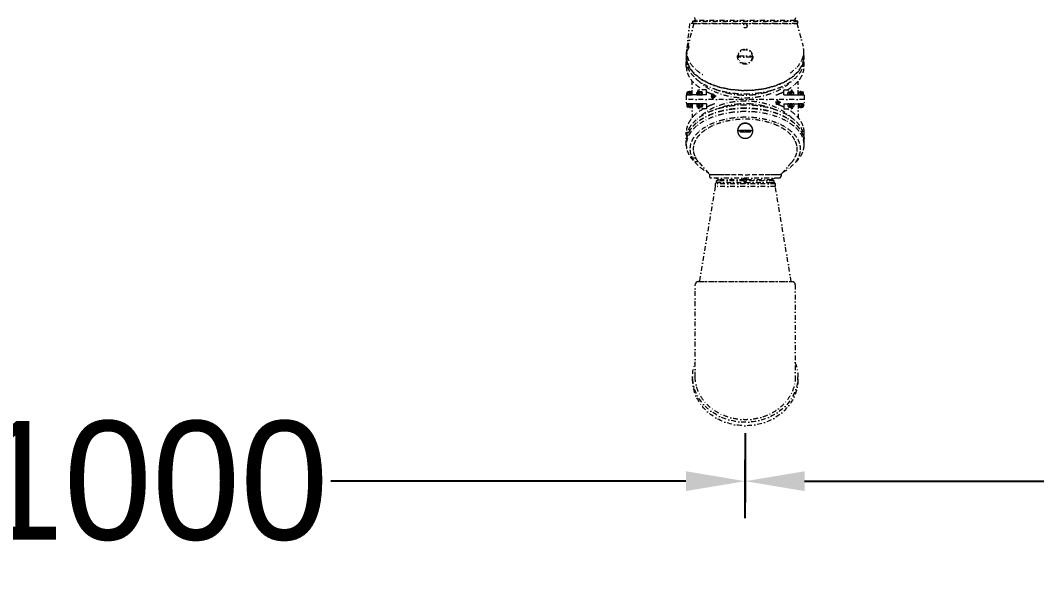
# Model space of a CAD drawing. Header units: metres. Extents: x 31500 to 1073645, y -1029792 to 61053.
# Drawn here: x 117748 to 118604, y -544561 to -544079 of the extents above; entities that cross this region are included whole.
import ezdxf

# ---------------------------------------------------------------- set-up
doc = ezdxf.new("R2010")
doc.units = ezdxf.units.M
doc.header["$PDMODE"] = 65
doc.linetypes.add('DASHDOT', pattern=[8.5, 4, -2, 0.5, -2])
doc.layers.add('Rozšíření KAPA', color=254, linetype='DASHDOT')
doc.layers.add('TG-KOTY', color=2, linetype='Continuous', lineweight=18)
doc.dimstyles.new('100', dxfattribs={"dimscale": 100, "dimtxt": 1, "dimasz": 0.5, "dimexe": 0.18, "dimexo": 0.0625, "dimgap": 0.09, "dimtad": 0, "dimtih": 1, "dimtoh": 1, "dimdec": 0, "dimzin": 0, "dimdsep": 46, "dimtxsty": 'Standard', "dimcen": 0.09, "dimadec": 0, "dimazin": 0, "dimtfac": 1, "dimtdec": 4, "dimtofl": 0, "dimtmove": 0, "dimatfit": 3, "dimfxl": 1, "dimtolj": 1, "dimtzin": 0, "dimarcsym": 0})

# ---------------------------------------------------------------- blocks, each defined once
blk = doc.blocks.new('4A$41464748494A4B4C4D4E4F505152535455565758595A5B5C5D5E5F606162636465666768696A6B6C6D6E6F707172737475767778797A7B7C7D7E7F808182838485868788898A8B8C8D8E8F909192939495969798999A9B9C9D9E9FA0A1A2A3A4A5A6A7A8A9AAABACADAEAFB0B1B2B3B4B5B6B7B8B9BABBBCBDBEBFC0C1C2C3C4C5C6C7C8C9CACBCCCDCECFD0D1D2D3D4D5D6D7D8D9DADBDCDDDEDFE0E1E2E3E4E5E6E7E8E9EAEBECEDEEEFF0F1F2F3F4F5F6F7F8F9FAFBFCFDFEFF10010110210310410510610710810910A10B10C10D10E10F11011111211311411511611711811911A11B11C11D11E11F12012112212312412512612712812912A12B12C12D12E12F13013113213313413513613713813913A13B13C13D13E13F14014114214314414514614714814914A14B14C14D14E14F15015115215315415515615715815915A15B15C15D15E15F16016116216316416516616716816916A16B16C16D16E16F17017117217317417517617717817917A17B17C17D17E17F18018118218318418518618718818918A18B18C18D18E18F19019119219319419519619719819919A19B19C19D19E19F1A01A11A21A31A41A51A61A71A81A91AA1AB1AC1AD1AE1AF1B01B11B21B31B41B51B61B71B81B91BA1BB1BC1BD1BE1BF1C01C11C21C31C41C51C61C71C81C91CA1CB1CC1CD1CE1CF1D01D11D21D31D41D51D61D71D81D91DA1DB1DC1DD1DE1DF1E01E11E21E31E41E51E61E71E81E91EA1EB1EC1ED1EE1EF1F01F11F21F31F41F51F61F71F81F91FA1FB1FC1FD1FE1FF20020120220320420520620720820920A20B20C20D20E20F21021121221321421521621721821921A21B21C21D21E21F22022122222322422522622722822922A22B22C22D22E22F23023123223323423523623723823923A23B23C23D23E23F24024124224324424524624724824924A24B24C24D24E24F25025125225325425525625725825925A25B25C25D25E25F26026126226326426526626726826926A26B26C26D26E26F27027127227327427527627727827927A27B27C27D27E27F28028128228328428528628728828928A28B28C28D28E28F29029129229329429529629729829929A29B29C29D29E29F2A02A12A22A32A42A52A62A72A82A92AA2AB2AC2AD2AE2AF2B02B12B22B32B42B52B62B72B82B92BA2BB2BC2BD2BE2BF2C02C12C22C32C42C52C62C72C82C92CA2CB2CC2CD2CE2CF2D02D12D22D32D42D52D62D72D82D92DA2DB2DC2DD2DE2DF2E02E12E22E32E42E52E62E72E82E92EA2EB2EC2ED2EE2EF2F02F12F22F32F42F52F62F72F82F92FA2FB2FC2FD2FE2FF30030130230330430530630730830930A30B30C30D30E30F31031131231331431531631731831931A31B31C31D31E31F32032132232332432532632732832932A32B32C32D32E32F33033133233333433533633733833933A33B33C33D33E33F34034134234334434534634734834934A34B34C34D34E34F35035135235335435535635735835935A35B35C35D35E35F36036136236336436536636736836936A36B36C36D36E36F37037137237337437537637737837937A37B37C37D37E37F38038138238338438538638738838938A38B38C38D38E38F39039139239339439539639739839939A39B39C39D39E39F3A03A13A23A33A43A53A63A73A83A93AA3AB3AC3AD3AE3AF3B03B13B23B33B43B53B63B73B83B93BA3BB3BC3BD3BE3BF3C03C13C23C33C43C53C63C73C83C93CA3CB3CC3CD3CE3CF3D03D13D23D33D43D53D63D73D83D93DA3DB3DC3DD3DE3DF3E03E13E23E33E43E53E63E73E83E93EA3EB3EC3ED3EE3EF3F03F13F23F33F43F53F63F73F83F93FA3FB3FC3FD3FE3FF40040140240340440540640740840940A40B40C40D40E40F41041141241341441541641741841941A41B41C41D41E41F42042142242342442542642742842942A42B42C42D42E42F43043143243343443543643743843943A43B43C43D43E43F44044144244344444544644744844944A44B44C44D44E44F45045145245345445545645745845945A45B45C45D45E45F46046146246346446546646746846946A46B46C46D46E46F47047147247347447547647747847947A47B47C47D47E47F48048148248348448548648748848948A48B48C48D48E48F49049149249349449549649749849949A49B49C49D49E49F4A04A14A24A34A44A54A64A74A84A94AA4AB4AC4AD4AE4AF4B04B14B24B34B44B54B64B74B84B94BA4BB4BC4BD4BE4BF4C04C14C24C34C44C54C64C74C84C94CA4CB4CC4CD4CE4CF4D04D14D24D34D44D54D64D74D84D94DA4DB4DC4DD4DE4DF4E04E14E24E34E44E54E64E74E84E94EA4EB4EC4ED4EE4EF4F04F14F24F34F44F54F64F74F84F94FA4FB4FC4FD4FE4FF50050150250350450550650750850950A50B50C50D50E50F51051151251351451551651751851951A51B51C51D51E51F52052152252352452552652752852952A52B52C52D52E52F53053153253353453553653753853953A53B53C53D53E53F54054154254354454554654754854954A54B54C54D54E54F55055155255355455555655755855955A55B55C55D55E55F56056156256356456556656756856956A56B56C56D56E56F57057157257357457557657757857957A57B57C57D57E57F58058158258358458558658758858958A58B58C58D58E58F59059159259359459559659759859959A59B59C59D59E59F5A05A15A25A35A45A55A65A75A85A95AA5AB5AC5AD5AE5AF5B05B15B25B35B45B55B65B75B85B95BA5BB5BC5BD5BE5BF5C05C15C25C35C45C55C65C75C85C95CA5CB5CC5CD5CE5CF5D05D15D25D35D45D55D65D75D85D95DA5DB5DC5DD5DE5DF5E05E15E25E35E45E55E65E75E85E95EA5EB5EC5ED5EE5EF5F05F15F25F35F45F55F65F75F85F95FA5FB5FC5FD5FE5FF60060160260360460560660760860960A60B60C60D60E60F61061161261361461561661761861961A61B61C61D61E61F62062162262362462562662762862962A62B62C62D62E62F63063163263363463563663763863963A63B63C63D63E63F64064164264364464564664764864964A64B64C64D64E64F65065165265365465565665765865965A65B65C65D65E65F66066166266366466566666766866966A66B66C66D66E66F67067167267367467567667767867967A67B67C67D67E67F68068168268368468568668768868968A68B68C68D68E68F69069169269369469569669769869969A69B69C69D69E69F6A06A16A26A36A46A56A66A76A86A96AA6AB6AC6AD6AE6AF6B06B16B26B36B46B56B66B76B86B96BA6BB6BC6BD6BE6BF6C06C16C26C36C46C56C66C76C86C96CA6CB6CC6CD6CE6CF6D06D16D26D36D46D56D66D76D86D96DA6DB6DC6DD6DE6DF6E06E16E26E36E46E56E66E76E86E96EA6EB6EC6ED6EE6EF6F06F16F26F36F46F56F66F76F86F96FA6FB6FC6FD6FE6FF70070170270370470570670770870970A70B70C70D70E70F71071171271371471571671771871971A71B71C71D71E71F72072172272372472572672772872972A72B72C72D72E72F73073173273373473573673773873973A73B73C73D73E73F74074174274374474574674774874974A74B74C74D74E74F75075175275375475575675775875975A75B75C75D75E75F76076176276376476576676776876976A76B76C76D76E76F77077177277377477577677777877977A77B77C77D77E77F78078178278378478578678778878978A78B78C78D78E78F79079179279379479579679779879979A79B79C79D79E79F7A07A17A27A37A47A57A67A77A87A97AA7AB7AC7AD7AE7AF7B07B17B27B37B47B57B67B77B87B97BA7BB7BC7BD7BE7BF7C07C17C27C37C47C57C67C77C87C97CA7CB7CC7CD7CE7CF7D07D17D27D37D47D57D67D77D87D97DA7DB7DC7DD7DE7DF7E07E17E27E37E47E57E67E77E87E97EA7EB7EC7ED7EE7EF7F07F17F27F37F47F57F67F77F87F97FA7FB7FC7FD7FE7FF80080180280380480580680780880980A80B80C80D80E80F81081181281381481581681781881981A81B81C81D81E81F82082182282382482582682782882982A82B82C82D82E82F83083183283383483583683783883983A83B83C83D83E83F84084184284384484584684784884984A84B84C84D84E84F85085185285385485585685785885985A85B85C85D85E85F86086186286386486586686786886986A86B86C86D86E86F87087187287387487587687787887987A87B87C87D87E87F88088188288388488588688788888988A88B88C88D88E88F89089189289389489589689789889989A89B89C89D89E89F8A08A18A28A38A48A58A68A78A88A98AA8AB8AC8AD8AE8AF8B08B18B28B38B48B58B68B78B88B98BA8BB8BC8BD8BE8BF8C08C18C28C38C48C58C68C78C88C98CA8CB8CC8CD8CE8CF8D08D18D28D38D48D58D68D78D88D98DA8DB8DC8DD8DE8DF8E08E18E28E38E48E58E68E78E88E98EA8EB8EC8ED8EE8EF8F08F18F28F38F48F58F68F78F88F98FA8FB8FC8FD8FE8FF90090190290390490590690790890990A90B90C90D90E90F91091191291391491591691791891991A91B91C91D91E91F92092192292392492592692792892992A92B92C92D92E92F93093193293393493593693793893993A93B93C93D93E93F94094194294394494594694794894994A94B94C94D94E94F95095195295395495595695795895995A95B95C95D95E95F96096196296396496596696796896996A96B96C96D96E96F97097197297397497597697797897997A97B97C97D97E97F98098198298398498598698798898998A98B98C98D98E98F99099199299399499599699799899999A99B99C99D99E99F9A09A19A29A39A49A59A69A79A89A99AA9AB9AC9AD9AE9AF9B09B19B29B39B49B59B69B79B89B99BA9BB9BC9BD9BE9BF9C09C19C29C39C49C59C69C79C89C99CA9CB9CC9CD9CE9CF9D09D19D29D39D49D59D69D79D89D99DA9DB9DC9DD9DE9DF9E09E19E29E39E49E59E69E79E89E99EA9EB9EC9ED9EE9EF9F09F19F29F39F49F59F69F79F89F99FA9FB9FC9FD9FE9FFA00A01A02A03A04A05A06A07A08A09A0AA0BA0CA0DA0EA0FA10A11A12A13A14A15A16A17A18A19A1AA1BA1CA1DA1EA1FA20A21A22A23A24A25A26A27A28A29A2AA2BA2CA2DA2EA2FA30A31A32A33A34A35A36A37A38A39A3AA3BA3CA3DA3EA3FA40A41A42A43A44A45A46A47A48A49A4AA4BA4CA4DA4EA4FA50A51A52A53A54A55A56A57A58A59A5AA5BA5CA5DA5EA5FA60A61A62A63A64A65A66A67A68A69A6AA6BA6CA6DA6EA6FA70A71A72A73A74A75A76A77A78A79A7AA7BA7CA7DA7EA7FA80A81A82A83A84A85A86A87')
at = {"layer": 'Rozšíření KAPA', "lineweight": 0}
for p, q in [((-44.32, 2800.69), (-44.32, 2797.75)), ((-42.19, 2720.32), (-42.19, 2797.75)), ((42.19, 2797.75), (42.19, 2720.32)), ((44.32, 2800.69), (44.32, 2797.75)), ((39.52, 2717.65), (-39.52, 2717.65)), ((-38.72, 2717.65), (-25.37, 2637.55)), ((38.71, 2717.65), (-38.72, 2717.65)), ((25.36, 2637.55), (38.71, 2717.65)), ((38.71, 2717.65), (38.71, 2717.65)), ((-28.57, 2630.34), (28.57, 2630.34)), ((-25.37, 2637.55), (25.36, 2637.55)), ((-25.37, 2637.55), (25.36, 2637.55)), ((-25.37, 2635.15), (-25.37, 2637.55)), ((-25.37, 2635.15), (-25.37, 2637.55)), ((-25.37, 2637.55), (25.36, 2637.55)), ((-25.37, 2635.15), (25.36, 2635.15)), ((-25.37, 2635.15), (25.36, 2635.15)), ((-24.3, 2634.08), (-25.37, 2635.15)), ((-22.16, 2631.96), (-24.73, 2630.34)), ((-0.58, 2634.08), (-24.3, 2634.08)), ((-24.3, 2634.08), (-24.3, 2632.64)), ((-21.09, 2634.08), (-24.3, 2634.08)), ((-24.3, 2632.64), (-0.8, 2632.64)), ((-24.3, 2632.64), (-22.16, 2631.96)), ((-22.16, 2631.96), (-0.8, 2631.96)), ((-1.13, 2631.41), (-1.13, 2630.34)), ((0, 2631.41), (-1.13, 2631.41)), ((0, 2630.34), (-1.13, 2630.34)), ((-0.27, 2634.62), (-0.8, 2633.69)), ((-0.8, 2633.69), (0.8, 2633.69)), ((-0.8, 2633.69), (-0.8, 2631.7)), ((-0.8, 2631.7), (0, 2631.7)), ((0, 2634.62), (-0.27, 2634.62)), ((0, 2634.62), (0.27, 2634.62)), ((0.8, 2631.7), (0, 2631.7)), ((0, 2631.41), (1.13, 2631.41)), ((0, 2630.34), (1.13, 2630.34)), ((0.27, 2634.62), (0.8, 2633.69)), ((24.3, 2634.08), (0.58, 2634.08)), ((0.8, 2633.69), (0.8, 2631.7)), ((0.8, 2632.64), (24.3, 2632.64)), ((0.8, 2631.96), (22.16, 2631.96)), ((1.13, 2631.41), (1.13, 2630.34)), ((21.09, 2634.08), (24.3, 2634.08)), ((24.3, 2632.64), (22.16, 2631.96)), ((22.16, 2631.96), (24.73, 2630.34)), ((24.3, 2634.08), (25.36, 2635.15)), ((24.3, 2634.08), (24.3, 2632.64)), ((25.36, 2635.15), (25.36, 2637.55)), ((25.36, 2635.15), (25.36, 2637.55)), ((-38.94, 2617.4), (-30.17, 2627.17)), ((-30.17, 2627.17), (-30.17, 2628.74)), ((30.17, 2627.17), (30.17, 2628.74)), ((38.94, 2617.4), (30.17, 2627.17)), ((39.5, 2616.74), (42.59, 2616.74)), ((41.74, 2613.49), (44.68, 2613.49)), ((-49.66, 2602.84), (-49.66, 2591.83)), ((49.66, 2602.84), (49.66, 2591.83)), ((-6.41, 2590.63), (6.41, 2590.63)), ((-4.56, 2590), (-4.56, 2591.26)), ((-4.56, 2591.26), (4.56, 2591.26)), ((4.56, 2590), (4.56, 2591.26)), ((-44.75, 2567.87), (-44.75, 2579.66)), ((44.75, 2567.87), (44.75, 2579.66)), ((-48.92, 2570), (-46.73, 2570)), ((-48.78, 2570), (-48.78, 2570.27)), ((-44.94, 2570.54), (-48.51, 2570.54)), ((-47.96, 2568.09), (-47.96, 2569.79)), ((-46.73, 2567.87), (-46.73, 2571.48)), ((-44.75, 2570), (-46.73, 2570)), ((-45.49, 2568.09), (-45.49, 2569.79)), ((-40.65, 2570), (-38.45, 2570)), ((-40.5, 2570), (-40.5, 2570.27)), ((-36.66, 2570.54), (-40.24, 2570.54)), ((-39.68, 2568.09), (-39.68, 2569.79)), ((-39.58, 2570.54), (-39.58, 2572.14)), ((-32.63, 2572.14), (-39.58, 2572.14)), ((-38.45, 2567.87), (-38.45, 2571.48)), ((-36.25, 2570), (-38.45, 2570)), ((-37.21, 2568.09), (-37.21, 2569.79)), ((-36.39, 2570), (-36.39, 2570.27)), ((-32.63, 2567.87), (-32.63, 2572.14)), ((32.63, 2572.14), (39.58, 2572.14)), ((32.63, 2567.87), (32.63, 2572.14)), ((36.25, 2570), (38.45, 2570)), ((36.39, 2570), (36.39, 2570.27)), ((36.66, 2570.54), (40.24, 2570.54)), ((37.21, 2568.09), (37.21, 2569.79)), ((38.45, 2567.87), (38.45, 2571.48)), ((40.65, 2570), (38.45, 2570)), ((39.58, 2570.54), (39.58, 2572.14)), ((39.68, 2568.09), (39.68, 2569.79)), ((40.5, 2570), (40.5, 2570.27)), ((44.75, 2570), (46.72, 2570)), ((44.94, 2570.54), (48.51, 2570.54)), ((45.49, 2568.09), (45.49, 2569.79)), ((46.72, 2567.87), (46.72, 2571.48)), ((48.92, 2570), (46.72, 2570)), ((47.96, 2568.09), (47.96, 2569.79)), ((48.78, 2570), (48.78, 2570.27)), ((-49.66, 2560.39), (-49.66, 2567.87)), ((-32.63, 2567.87), (-49.66, 2567.87)), ((-49.66, 2564.13), (49.66, 2564.13)), ((-49.19, 2568.14), (-49.19, 2569.74)), ((-44.53, 2567.87), (-48.92, 2567.87)), ((-40.91, 2568.14), (-40.91, 2569.74)), ((-36.25, 2567.87), (-40.65, 2567.87)), ((-35.98, 2568.14), (-35.98, 2569.74)), ((-29.95, 2566.8), (-24.51, 2566.8)), ((-27.23, 2564.6), (-27.23, 2569)), ((24.51, 2561.46), (29.95, 2561.46)), ((27.23, 2559.26), (27.23, 2563.66)), ((32.63, 2567.87), (49.66, 2567.87)), ((35.98, 2568.14), (35.98, 2569.74)), ((36.25, 2567.87), (40.65, 2567.87)), ((40.91, 2568.14), (40.91, 2569.74)), ((44.53, 2567.87), (48.92, 2567.87)), ((49.19, 2568.14), (49.19, 2569.74)), ((49.66, 2560.39), (49.66, 2567.87)), ((-32.63, 2560.39), (-49.66, 2560.39)), ((-49.19, 2560.13), (-49.19, 2558.52)), ((-44.53, 2560.39), (-48.92, 2560.39)), ((-48.92, 2558.26), (-46.73, 2558.26)), ((-48.78, 2558.26), (-48.78, 2557.99)), ((-44.94, 2557.72), (-48.51, 2557.72)), ((-47.96, 2560.18), (-47.96, 2558.47)), ((-46.73, 2560.39), (-46.73, 2556.78)), ((-44.75, 2558.26), (-46.73, 2558.26)), ((-45.49, 2560.18), (-45.49, 2558.47)), ((-44.75, 2560.39), (-44.75, 2548.6)), ((-40.91, 2560.13), (-40.91, 2558.52)), ((-36.25, 2560.39), (-40.65, 2560.39)), ((-40.65, 2558.26), (-38.45, 2558.26)), ((-40.5, 2558.26), (-40.5, 2557.99)), ((-36.66, 2557.72), (-40.24, 2557.72)), ((-39.68, 2560.18), (-39.68, 2558.47)), ((-39.58, 2557.72), (-39.58, 2556.12)), ((-32.63, 2556.12), (-39.58, 2556.12)), ((-38.45, 2560.39), (-38.45, 2556.78)), ((-36.25, 2558.26), (-38.45, 2558.26)), ((-37.21, 2560.18), (-37.21, 2558.47)), ((-36.39, 2558.26), (-36.39, 2557.99)), ((-35.98, 2560.13), (-35.98, 2558.52)), ((-32.63, 2560.39), (-32.63, 2556.12)), ((32.63, 2560.39), (49.66, 2560.39)), ((32.63, 2560.39), (32.63, 2556.12)), ((32.63, 2556.12), (39.58, 2556.12)), ((35.98, 2560.13), (35.98, 2558.52)), ((36.25, 2560.39), (40.65, 2560.39)), ((36.25, 2558.26), (38.45, 2558.26)), ((36.39, 2558.26), (36.39, 2557.99)), ((36.66, 2557.72), (40.24, 2557.72)), ((37.21, 2560.18), (37.21, 2558.47)), ((38.45, 2560.39), (38.45, 2556.78)), ((40.65, 2558.26), (38.45, 2558.26)), ((39.58, 2557.72), (39.58, 2556.12)), ((39.68, 2560.18), (39.68, 2558.47)), ((40.5, 2558.26), (40.5, 2557.99)), ((40.91, 2560.13), (40.91, 2558.52)), ((44.53, 2560.39), (48.92, 2560.39)), ((44.75, 2560.39), (44.75, 2548.6)), ((44.75, 2558.26), (46.72, 2558.26)), ((44.94, 2557.72), (48.51, 2557.72)), ((45.49, 2560.18), (45.49, 2558.47)), ((46.72, 2560.39), (46.72, 2556.78)), ((48.92, 2558.26), (46.72, 2558.26)), ((47.96, 2560.18), (47.96, 2558.47)), ((48.78, 2558.26), (48.78, 2557.99)), ((49.19, 2560.13), (49.19, 2558.52)), ((-49.66, 2536.43), (-49.66, 2528.47)), ((49.66, 2536.43), (49.66, 2528.47)), ((-49.4, 2528.04), (-49.4, 2523.7)), ((-4.81, 2527.51), (-4.81, 2528.58)), ((-4.81, 2528.58), (4.81, 2528.58)), ((4.81, 2527.51), (-4.81, 2527.51)), ((4.81, 2528.58), (4.81, 2527.51)), ((49.39, 2528.04), (49.39, 2523.67)), ((-43.52, 2500.05), (-48.8, 2519.27)), ((46.84, 2500.05), (49.28, 2521.75)), ((47.56, 2520.01), (49.09, 2520.01)), ((47.57, 2519.82), (47.9, 2517.15)), ((47.61, 2520.12), (49.34, 2523.73)), ((43.26, 2500.12), (47.88, 2516.94)), ((47.92, 2517.08), (48.76, 2517.08)), ((44.25, 2500.05), (-44.25, 2500.05)), ((-44.25, 2500.05), (-44.25, 2498.23)), ((44.25, 2498.23), (-44.25, 2498.23)), ((-44.25, 2498.23), (-41.92, 2497.48)), ((-43.52, 2500.05), (46.84, 2500.05)), ((-41.92, 2497.48), (-42.59, 2494.97)), ((-41.92, 2497.48), (41.92, 2497.48)), ((41.92, 2497.48), (44.25, 2498.23)), ((41.92, 2497.48), (42.59, 2494.97)), ((44.25, 2500.05), (44.25, 2498.23))]:
    blk.add_line(p, q, dxfattribs=at)
for centre, radius in [((-27.23, 2566.8), 1.6), ((-27.23, 2566.8), 1.07), ((27.23, 2561.46), 1.6), ((27.23, 2561.46), 1.07), ((0, 2528.04), 6.41), ((0, 2528.04), 5.87), ((0, 2502.19), 1.6)]:
    blk.add_circle(centre, radius, dxfattribs=at)
for centre, radius, start, end in [((-39.52, 2720.32), 2.67, 180, 270), ((39.52, 2720.32), 2.67, 270, 0), ((-28.57, 2628.74), 1.6, 90, 180), ((-1.15, 2631.77), 0.36, 273.45237, 349.38427), ((1.15, 2631.77), 0.36, 190.61573, 266.54763), ((28.57, 2628.74), 1.6, 0, 90), ((-20.24, 2599.16), 28.44, 128.13727, 141.35439), ((-13.14, 2590.23), 39.85, 117.68682, 128.2403), ((-29.84, 2626.89), 0.426, 53.5446, 140.14355), ((-26.56, 2571.58), 55.74, 91.34849, 93.11482), ((-20.79, 2370.16), 257.24, 90.95636, 91.57753), ((-14, 1988.1), 639.36, 90.6571, 90.99338), ((-7.74, 1461.75), 1165.74, 90.44347, 90.6682), ((-3.18, 889.95), 1737.57, 90.27602, 90.44803), ((-0.74, 403.67), 2223.85, 90.13255, 90.27837), ((-0.03, 124.29), 2503.24, 89.99935, 90.13407), ((0.03, 124.29), 2503.24, 89.86593, 90.00065), ((0.74, 403.67), 2223.85, 89.72163, 89.86745), ((3.18, 889.95), 1737.57, 89.55197, 89.72398), ((7.74, 1461.75), 1165.74, 89.3318, 89.55653), ((14, 1988.1), 639.36, 89.00662, 89.3429), ((20.79, 2370.16), 257.24, 88.42247, 89.04364), ((26.56, 2571.58), 55.74, 86.88518, 88.65151), ((29.84, 2626.89), 0.426, 39.85645, 126.4554), ((13.14, 2590.23), 39.85, 51.7597, 62.31318), ((20.24, 2599.16), 28.44, 38.64561, 51.86273), ((-24.81, 2597.72), 26.12, 132.82669, 146.84024), ((-26.52, 2604.17), 20.41, 141.32211, 157.80727), ((-27.81, 2605.6), 16.01, 152.97955, 171.13709), ((-23.51, 2603.36), 20.85, 137.64463, 152.87569), ((23.51, 2603.36), 20.85, 27.12431, 42.35537), ((27.81, 2605.6), 16.01, 8.86291, 27.02045), ((24.39, 2597.37), 26.67, 34.10617, 47.92695), ((26.52, 2604.17), 20.41, 22.19273, 38.67789), ((-33.47, 2602.41), 16.19, 164.31044, 183.56623), ((-30.58, 2601.51), 19.21, 146.86594, 164.05373), ((-30.86, 2605.93), 15.73, 177.57783, 197.1692), ((-30.39, 2605.8), 16.21, 157.99153, 177.20303), ((-29.24, 2605.91), 14.55, 171.45779, 190.80181), ((29.24, 2605.91), 14.55, 349.19819, 8.54221), ((30.39, 2605.8), 16.21, 2.79697, 22.00847), ((30.86, 2605.93), 15.73, 342.8308, 2.42217), ((30.3, 2601.38), 19.52, 17.08525, 34.09165), ((33.39, 2602.4), 16.27, 357.64727, 16.8426), ((-33.15, 2599.85), 16.51, 180.34259, 199.71668), ((-33.19, 2599.63), 16.47, 179.96085, 199.38479), ((-33.17, 2597.01), 16.5, 180.19096, 199.58496), ((-32.78, 2602.55), 16.89, 183.92093, 202.64601), ((-28.68, 2604.33), 21.36, 202.8115, 218.83261), ((-27.8, 2606.96), 18.96, 197.42022, 214.73185), ((-27.44, 2606.34), 16.39, 191.10421, 208.97721), ((-22, 2610.98), 26.02, 214.74164, 228.76746), ((-22.87, 2608.9), 21.64, 209.05522, 223.91546), ((-0.07, 2590.51), 6.38, 123.1946, 134.39743), ((-0.03, 2590.45), 6.45, 112.07552, 123.19642), ((-0.01, 2590.4), 6.51, 101.01966, 112.07865), ((0, 2590.37), 6.54, 89.99787, 101.02364), ((0, 2590.37), 6.54, 78.97636, 90.00213), ((0.01, 2590.4), 6.51, 67.92135, 78.98034), ((0.03, 2590.45), 6.45, 56.80358, 67.92448), ((0.07, 2590.51), 6.38, 45.60257, 56.8054), ((22.87, 2608.9), 21.64, 316.08454, 330.94478), ((22, 2610.98), 26.02, 311.23254, 325.25836), ((27.44, 2606.34), 16.39, 331.02279, 348.89579), ((27.8, 2606.96), 18.96, 325.26815, 342.57978), ((29.01, 2604.14), 20.97, 322.05671, 338.27298), ((32.93, 2602.52), 16.74, 338.45364, 357.28912), ((33.17, 2599.85), 16.49, 340.42393, 359.80929), ((33.17, 2599.63), 16.5, 340.40155, 359.80865), ((33.17, 2597.01), 16.5, 340.41504, 359.80904), ((-33.18, 2591.88), 16.48, 180.1856, 199.39743), ((-29.58, 2600.98), 20.33, 199.60779, 216.50359), ((-29.53, 2598.38), 20.39, 199.80467, 216.65511), ((-29.49, 2601.25), 20.43, 199.93424, 216.75476), ((-23.22, 2605.68), 28.24, 216.49179, 230.06863), ((-23.1, 2606.01), 28.39, 216.74026, 230.25063), ((-22.15, 2609.57), 29.73, 218.79862, 231.65375), ((-14.95, 2618.94), 36.65, 228.67139, 239.83123), ((-16.63, 2614.86), 30.26, 223.8464, 235.7313), ((-10.21, 2624.15), 41.56, 235.63347, 245.25032), ((-8.32, 2630.17), 49.7, 239.73092, 248.83763), ((-0.25, 2590.63), 6.15, 168.51914, 179.99769), ((-0.26, 2590.45), 6.15, 178.25343, 189.94975), ((-0.25, 2590.63), 6.15, 180.00231, 191.48086), ((-0.23, 2590.46), 6.18, 189.95431, 201.61826), ((-0.23, 2590.62), 6.18, 157.07212, 168.51492), ((-0.23, 2590.64), 6.18, 191.48508, 202.92788), ((-0.18, 2590.48), 6.23, 201.62173, 213.22079), ((-0.18, 2590.6), 6.24, 145.69167, 157.06898), ((-0.18, 2590.66), 6.24, 202.93102, 214.30833), ((-0.12, 2590.51), 6.3, 213.22262, 224.73538), ((-0.12, 2590.56), 6.31, 134.39725, 145.6901), ((-0.12, 2590.7), 6.31, 214.3099, 225.60275), ((-4.51, 2591.22), 0.0679, 61.82246, 145.0708), ((-4.51, 2589.96), 0.0679, 61.82246, 145.0708), ((-4.02, 2587.04), 4.27, 92.69004, 96.18785), ((-4.02, 2585.78), 4.27, 92.69004, 96.18785), ((-3.14, 2571.76), 19.57, 91.90492, 93.14032), ((-3.14, 2570.5), 19.57, 91.90492, 93.14032), ((-2.12, 2542.77), 48.58, 91.30888, 91.97833), ((-2.12, 2541.51), 48.58, 91.30888, 91.97833), ((-1.17, 2502.83), 88.53, 90.88339, 91.33092), ((-1.17, 2501.57), 88.53, 90.88339, 91.33092), ((-0.48, 2459.44), 131.93, 90.54984, 90.89245), ((-0.48, 2458.18), 131.93, 90.54984, 90.89245), ((-0.11, 2422.54), 168.83, 90.26404, 90.55452), ((-0.11, 2421.28), 168.83, 90.26404, 90.55452), ((0, 2401.34), 190.03, 89.9987, 90.26708), ((0, 2400.08), 190.03, 89.9987, 90.26708), ((0, 2401.34), 190.03, 89.73292, 90.0013), ((0, 2400.08), 190.03, 89.73292, 90.0013), ((0.11, 2422.54), 168.83, 89.44548, 89.73596), ((0.11, 2421.28), 168.83, 89.44548, 89.73596), ((0.48, 2459.44), 131.93, 89.10755, 89.45016), ((0.48, 2458.18), 131.93, 89.10755, 89.45016), ((1.17, 2502.83), 88.53, 88.66908, 89.11661), ((1.17, 2501.57), 88.53, 88.66908, 89.11661), ((2.12, 2542.77), 48.58, 88.02167, 88.69112), ((2.12, 2541.51), 48.58, 88.02167, 88.69112), ((3.14, 2571.76), 19.57, 86.85968, 88.09508), ((3.14, 2570.5), 19.57, 86.85968, 88.09508), ((4.01, 2587.04), 4.27, 83.81215, 87.30996), ((4.01, 2585.78), 4.27, 83.81215, 87.30996), ((4.51, 2591.22), 0.0679, 34.9292, 118.17754), ((4.51, 2589.96), 0.0679, 34.9292, 118.17754), ((0.12, 2590.56), 6.31, 34.3099, 45.60275), ((0.12, 2590.7), 6.31, 314.39725, 325.6901), ((0.12, 2590.51), 6.3, 315.21919, 326.73158), ((0.18, 2590.6), 6.24, 22.93102, 34.30833), ((0.18, 2590.66), 6.24, 325.69167, 337.06898), ((0.18, 2590.48), 6.23, 326.73341, 338.33216), ((0.23, 2590.62), 6.18, 11.48508, 22.92788), ((0.23, 2590.64), 6.18, 337.07212, 348.51492), ((0.23, 2590.46), 6.18, 338.33563, 349.99937), ((0.25, 2590.63), 6.15, 0.00231, 11.48086), ((0.25, 2590.63), 6.15, 348.51914, 359.99769), ((0.26, 2590.45), 6.15, 350.00394, 1.7002), ((8.32, 2630.17), 49.7, 291.16237, 300.26908), ((10.21, 2624.15), 41.56, 294.74968, 304.36653), ((14.95, 2618.94), 36.65, 300.16877, 311.32861), ((16.63, 2614.86), 30.26, 304.2687, 316.1536), ((22.59, 2609.13), 29.11, 309.04533, 322.08255), ((23.14, 2605.76), 28.35, 309.79555, 323.33633), ((23.16, 2605.96), 28.32, 309.83874, 323.37282), ((29.52, 2601.01), 20.4, 323.32265, 340.18157), ((29.52, 2598.38), 20.39, 323.34489, 340.19533), ((29.53, 2601.23), 20.38, 323.35955, 340.20439), ((33.18, 2591.88), 16.48, 340.60257, 359.8144), ((-29.6, 2593.22), 20.3, 199.61329, 216.34527), ((-23.33, 2597.83), 28.09, 216.33521, 229.81526), ((-23.15, 2603.12), 28.33, 216.64168, 230.17842), ((-15.68, 2614.58), 39.9, 229.96762, 240.74746), ((-15.61, 2612.05), 40.02, 230.07737, 240.82839), ((-15.57, 2614.96), 40.1, 230.14956, 240.88165), ((-14.73, 2618.83), 41.59, 231.5558, 241.83019), ((-10.14, 2610.01), 42.06, 225.36216, 236.09546), ((-8.69, 2626.87), 54.04, 240.64901, 249.45252), ((-8.6, 2627.27), 54.24, 240.78383, 249.55532), ((-8.04, 2631.14), 55.6, 241.73981, 250.2034), ((-4.95, 2635.39), 53.97, 245.1682, 253.24488), ((-3.25, 2644.21), 69.52, 250.13439, 257.42461), ((-3.43, 2642.56), 63.01, 248.75919, 256.53014), ((-1.62, 2646.21), 65.29, 253.18266, 260.29442), ((-0.8, 2653.19), 73.96, 256.47097, 263.45293), ((-0.21, 2654.04), 73.24, 260.24586, 266.83215), ((-0.03, 2659.33), 80.15, 263.40505, 270.02213), ((-0.07, 2590.57), 6.38, 224.73533, 236.15462), ((-0.07, 2590.75), 6.38, 225.60257, 236.8054), ((0, 2656.89), 76.1, 266.79012, 273.20988), ((-0.03, 2590.63), 6.45, 236.15279, 247.48623), ((-0.03, 2590.81), 6.45, 236.80358, 247.92448), ((-0.01, 2590.68), 6.51, 247.48297, 258.75116), ((-0.01, 2590.86), 6.51, 247.92135, 258.98034), ((0, 2590.71), 6.54, 258.74698, 269.98002), ((0, 2590.89), 6.54, 258.97636, 270.00213), ((0, 2590.89), 6.54, 269.99787, 281.02364), ((0, 2590.71), 6.54, 269.97552, 281.20849), ((0.03, 2659.33), 80.15, 269.97787, 276.59495), ((0.01, 2590.86), 6.51, 281.01966, 292.07865), ((0.01, 2590.68), 6.51, 281.2043, 292.47229), ((0.03, 2590.81), 6.45, 292.07552, 303.19642), ((0.03, 2590.63), 6.45, 292.46902, 303.80216), ((0.07, 2590.75), 6.38, 303.1946, 314.39743), ((0.07, 2590.57), 6.38, 303.80032, 315.21925), ((0.21, 2654.04), 73.24, 273.16785, 279.75414), ((0.8, 2653.19), 73.96, 276.54707, 283.52903), ((1.62, 2646.21), 65.29, 279.70558, 286.81734), ((3.43, 2642.56), 63.01, 283.46986, 291.24081), ((3.47, 2643.44), 68.72, 282.99351, 290.3403), ((4.95, 2635.39), 53.97, 286.75512, 294.8318), ((8.4, 2630.34), 54.72, 290.27005, 298.82435), ((8.62, 2627.02), 54.21, 290.45688, 299.24227), ((8.65, 2627.17), 54.13, 290.50435, 299.28775), ((10.14, 2610.01), 42.06, 303.9072, 314.64085), ((15.18, 2618.16), 40.79, 298.73276, 309.14226), ((15.59, 2614.7), 40.05, 299.14405, 309.89687), ((15.61, 2612.05), 40.02, 299.17161, 309.92263), ((15.62, 2614.88), 40, 299.18978, 309.93962), ((23.15, 2603.12), 28.33, 309.82158, 323.35832), ((23.33, 2597.83), 28.09, 310.18474, 323.66479), ((29.6, 2593.22), 20.3, 323.65473, 340.38671), ((-48.92, 2569.74), 0.267, 90, 180), ((-49.19, 2566.38), 3.62, 70.08246, 86.67096), ((-48.51, 2570.27), 0.267, 90, 180), ((-46.73, 2566.38), 3.62, 90, 109.9177), ((-46.73, 2566.38), 3.62, 70.0823, 90), ((-44.26, 2566.38), 3.62, 97.78877, 109.91754), ((-44.94, 2570.27), 0.267, 45.55695, 90), ((-15.87, 2606.56), 39.57, 229.71786, 240.44365), ((-40.65, 2569.74), 0.267, 90, 180), ((-40.91, 2566.38), 3.62, 70.08246, 86.67096), ((-40.24, 2570.27), 0.267, 90, 180), ((-38.45, 2566.38), 3.62, 90, 109.9177), ((-38.45, 2566.38), 3.62, 70.0823, 90), ((-35.98, 2566.38), 3.62, 93.32904, 109.91754), ((-36.66, 2570.27), 0.267, 0, 90), ((-36.25, 2569.74), 0.267, 0, 90), ((-8.64, 2624.35), 54.16, 240.73032, 249.51451), ((-5.54, 2616.79), 50.25, 236.05698, 245.5888), ((-8.51, 2619.7), 54.64, 243.80361, 246.784), ((-3.57, 2640.25), 68.37, 249.37704, 256.90081), ((-3.55, 2637.72), 68.47, 249.43937, 256.95038), ((-3.53, 2640.63), 68.53, 249.4804, 256.98302), ((-2.26, 2623.93), 58.11, 245.54826, 254.19883), ((-1.65, 2627.95), 59.95, 247.40878, 256.89759), ((-0.84, 2651.66), 80.1, 256.84422, 263.61263), ((-0.83, 2649.1), 80.16, 256.89402, 263.65397), ((-0.82, 2651.98), 80.2, 256.92681, 263.6812), ((-0.74, 2655.12), 80.72, 257.37242, 263.9704), ((-0.03, 2658.24), 86.72, 263.56692, 269.98519), ((-0.03, 2658.49), 86.76, 263.63573, 270.0447), ((-0.03, 2661.24), 86.89, 263.92777, 270.20926), ((0.03, 2658.28), 86.76, 269.94297, 276.35931), ((0.03, 2658.47), 86.73, 270.00264, 276.41287), ((0.04, 2661.04), 86.68, 270.16955, 276.46078), ((0.82, 2651.77), 80.2, 276.31369, 283.076), ((0.83, 2649.1), 80.16, 276.34603, 283.10598), ((0.83, 2651.91), 80.13, 276.36735, 283.12575), ((0.83, 2654.57), 80.16, 276.41776, 283.04651), ((1.67, 2627.86), 59.86, 283.21151, 292.70997), ((2.26, 2623.93), 58.11, 285.80336, 294.45412), ((3.53, 2640.4), 68.52, 283.01958, 290.5321), ((3.55, 2637.72), 68.47, 283.04962, 290.56063), ((3.56, 2640.53), 68.43, 283.06943, 290.57944), ((5.54, 2616.79), 50.25, 294.41358, 303.94567), ((8.64, 2624.35), 54.16, 290.48549, 299.26968), ((8.24, 2620.29), 55.28, 292.44747, 296.18348), ((15.87, 2606.56), 39.57, 299.55635, 310.28214), ((36.25, 2569.74), 0.267, 90, 180), ((35.98, 2566.38), 3.62, 70.08246, 86.67096), ((36.66, 2570.27), 0.267, 90, 180), ((38.45, 2566.38), 3.62, 90, 109.9177), ((38.45, 2566.38), 3.62, 70.0823, 90), ((40.91, 2566.38), 3.62, 93.32904, 109.91754), ((40.24, 2570.27), 0.267, 0, 90), ((40.65, 2569.74), 0.267, 0, 90), ((44.94, 2570.27), 0.267, 90, 134.44305), ((44.26, 2566.38), 3.62, 70.08246, 82.21123), ((46.72, 2566.38), 3.62, 90, 109.9177), ((46.72, 2566.38), 3.62, 70.0823, 90), ((49.19, 2566.38), 3.62, 93.32904, 109.91754), ((48.51, 2570.27), 0.267, 0, 90), ((48.92, 2569.74), 0.267, 0, 90), ((-48.92, 2568.14), 0.267, 180, 270), ((-49.19, 2571.49), 3.62, 273.32904, 289.91754), ((-46.73, 2571.49), 3.62, 250.0823, 270), ((-46.73, 2571.49), 3.62, 270, 289.9177), ((-44.26, 2571.49), 3.62, 250.08246, 262.21123), ((-40.65, 2568.14), 0.267, 180, 270), ((-40.91, 2571.49), 3.62, 273.32904, 289.91754), ((-38.45, 2571.49), 3.62, 250.0823, 270), ((-38.45, 2571.49), 3.62, 270, 289.9177), ((-35.98, 2571.49), 3.62, 250.08246, 266.67096), ((-36.25, 2568.14), 0.267, 270, 0), ((-6.53, 2624.31), 59.65, 246.78073, 249.59155), ((-0.52, 2629.9), 64.32, 254.16096, 262.24477), ((-0.52, 2498.37), 64.32, 97.757, 105.84114), ((-0.22, 2633.82), 65.99, 256.84582, 265.74567), ((-0.03, 2655.63), 86.74, 263.60841, 270.02106), ((-0.02, 2494.97), 67.75, 89.98349, 97.79211), ((-0.02, 2633.29), 67.75, 262.20967, 270.01804), ((0, 2635.97), 68.16, 265.69735, 274.40718), ((0.03, 2655.63), 86.74, 269.97894, 276.39159), ((0.02, 2633.29), 67.75, 269.984, 277.79241), ((0.02, 2494.97), 67.75, 82.20894, 90.01753), ((0.23, 2633.77), 65.94, 274.35884, 283.26334), ((0.52, 2498.37), 64.32, 74.15996, 82.24404), ((0.52, 2629.9), 64.32, 277.75731, 285.84123), ((5.82, 2626.12), 61.6, 288.97789, 292.45389), ((36.25, 2568.14), 0.267, 180, 270), ((35.98, 2571.49), 3.62, 273.32904, 289.91754), ((38.45, 2571.49), 3.62, 250.0823, 270), ((38.45, 2571.49), 3.62, 270, 289.9177), ((40.91, 2571.49), 3.62, 250.08246, 266.67096), ((40.65, 2568.14), 0.267, 270, 0), ((44.26, 2571.49), 3.62, 277.78877, 289.91754), ((46.72, 2571.49), 3.62, 250.0823, 270), ((46.72, 2571.49), 3.62, 270, 289.9177), ((49.19, 2571.49), 3.62, 250.08246, 266.67096), ((48.92, 2568.14), 0.267, 270, 0), ((-48.92, 2560.13), 0.267, 90, 180), ((-48.92, 2558.52), 0.267, 180, 270), ((-49.19, 2556.77), 3.62, 70.08246, 86.67096), ((-49.19, 2561.88), 3.62, 273.32904, 289.91754), ((-48.51, 2557.99), 0.267, 180, 270), ((-46.73, 2556.77), 3.62, 90, 109.9177), ((-46.73, 2561.88), 3.62, 250.0823, 270), ((-46.73, 2556.77), 3.62, 70.0823, 90), ((-46.73, 2561.88), 3.62, 270, 289.9177), ((-44.26, 2556.77), 3.62, 97.78877, 109.91754), ((-44.26, 2561.88), 3.62, 250.08246, 262.21123), ((-44.94, 2557.99), 0.267, 270, 314.44305), ((-15.87, 2521.7), 39.57, 119.55635, 130.28214), ((-40.65, 2560.13), 0.267, 90, 180), ((-40.65, 2558.52), 0.267, 180, 270), ((-40.91, 2556.77), 3.62, 70.08246, 86.67096), ((-40.91, 2561.88), 3.62, 273.32904, 289.91754), ((-40.24, 2557.99), 0.267, 180, 270), ((-10.14, 2518.25), 42.06, 123.90763, 134.64165), ((-38.45, 2556.77), 3.62, 90, 109.9177), ((-38.45, 2561.88), 3.62, 250.0823, 270), ((-38.45, 2556.77), 3.62, 70.0823, 90), ((-38.45, 2561.88), 3.62, 270, 289.9177), ((-35.98, 2556.77), 3.62, 93.32904, 109.91754), ((-35.98, 2561.88), 3.62, 250.08246, 266.67096), ((-36.66, 2557.99), 0.267, 270, 0), ((-36.25, 2560.13), 0.267, 0, 90), ((-36.25, 2558.52), 0.267, 270, 0), ((-8.64, 2503.91), 54.16, 110.48549, 119.26968), ((-5.54, 2511.47), 50.25, 114.41372, 123.9461), ((-8.24, 2507.98), 55.28, 112.44747, 116.18348), ((-5.8, 2494.32), 61.47, 106.63244, 114.72354), ((-5.82, 2502.14), 61.6, 108.97789, 112.45389), ((-3.55, 2490.54), 68.47, 103.04962, 110.56063), ((-3.48, 2488.66), 67.35, 103.24199, 110.84651), ((-2.26, 2504.33), 58.11, 105.80326, 114.45426), ((-1.65, 2500.32), 59.94, 103.12466, 112.59163), ((-1.89, 2481.53), 74.85, 99.60374, 106.69766), ((-0.83, 2479.16), 80.16, 96.34603, 103.10598), ((-0.81, 2477.68), 78.65, 96.44211, 103.29786), ((-0.22, 2494.46), 65.97, 94.29622, 103.17608), ((-0.25, 2472.27), 84.25, 93.0994, 99.65404), ((-0.03, 2472.63), 86.74, 89.97894, 96.39159), ((-0.03, 2471.36), 85.01, 89.97893, 96.48758), ((0, 2492.29), 68.16, 85.6553, 94.3442), ((0, 2468.93), 87.6, 86.75674, 93.14267), ((0.03, 2472.63), 86.74, 83.60841, 90.02106), ((0.03, 2471.36), 85.01, 83.51242, 90.02107), ((0.26, 2472.37), 84.14, 80.23993, 86.80006), ((0.22, 2494.46), 65.97, 76.8234, 85.70328), ((0.81, 2477.68), 78.65, 76.70214, 83.55789), ((0.83, 2479.16), 80.16, 76.89402, 83.65397), ((1.93, 2481.71), 74.66, 73.18461, 80.2904), ((1.65, 2500.32), 59.94, 67.40779, 76.87482), ((2.26, 2504.33), 58.11, 65.54693, 74.19783), ((3.48, 2488.66), 67.35, 69.15349, 76.75801), ((3.55, 2490.54), 68.47, 69.43937, 76.95038), ((5.88, 2494.53), 61.24, 65.13888, 73.25013), ((5.54, 2511.47), 50.25, 56.05523, 65.58747), ((6.53, 2503.95), 59.65, 66.78041, 69.59095), ((8.64, 2503.91), 54.16, 60.73032, 69.51451), ((8.51, 2508.56), 54.64, 63.80361, 66.78368), ((10.14, 2518.25), 42.06, 45.35986, 56.0937), ((15.87, 2521.7), 39.57, 49.71786, 60.44365), ((36.25, 2560.13), 0.267, 90, 180), ((36.25, 2558.52), 0.267, 180, 270), ((35.98, 2556.77), 3.62, 70.08246, 86.67096), ((35.98, 2561.88), 3.62, 273.32904, 289.91754), ((36.66, 2557.99), 0.267, 180, 270), ((38.45, 2556.77), 3.62, 90, 109.9177), ((38.45, 2561.88), 3.62, 250.0823, 270), ((38.45, 2556.77), 3.62, 70.0823, 90), ((38.45, 2561.88), 3.62, 270, 289.9177), ((40.91, 2556.77), 3.62, 93.32904, 109.91754), ((40.91, 2561.88), 3.62, 250.08246, 266.67096), ((40.24, 2557.99), 0.267, 270, 0), ((40.65, 2560.13), 0.267, 0, 90), ((40.65, 2558.52), 0.267, 270, 0), ((44.26, 2556.77), 3.62, 70.08246, 82.21123), ((44.26, 2561.88), 3.62, 277.78877, 289.91754), ((44.94, 2557.99), 0.267, 225.55695, 270), ((46.72, 2556.77), 3.62, 90, 109.9177), ((46.72, 2561.88), 3.62, 250.0823, 270), ((46.72, 2556.77), 3.62, 70.0823, 90), ((46.72, 2561.88), 3.62, 270, 289.9177), ((49.19, 2556.77), 3.62, 93.32904, 109.91754), ((49.19, 2561.88), 3.62, 250.08246, 266.67096), ((48.51, 2557.99), 0.267, 270, 0), ((48.92, 2560.13), 0.267, 0, 90), ((48.92, 2558.52), 0.267, 270, 0), ((-29.6, 2535.04), 20.3, 143.65473, 160.38671), ((-23.33, 2530.43), 28.09, 130.18474, 143.66479), ((-23.15, 2525.14), 28.33, 129.82158, 143.35832), ((-19.44, 2518.38), 33.71, 124.22647, 136.30994), ((-15.61, 2516.21), 40.02, 119.17161, 129.92263), ((-15.3, 2513.45), 39.8, 119.54636, 130.35208), ((-11.97, 2507.54), 46.88, 114.63609, 124.33239), ((-8.47, 2501.57), 53.5, 110.77284, 119.64086), ((8.47, 2501.57), 53.5, 60.35914, 69.22716), ((12.08, 2507.74), 46.66, 55.4992, 65.22671), ((14.93, 2508.59), 40.41, 49.63549, 61.54124), ((15.3, 2513.45), 39.8, 49.64792, 60.45364), ((15.61, 2516.21), 40.02, 50.07737, 60.82839), ((19.56, 2518.52), 33.53, 43.47725, 55.60521), ((23.15, 2525.14), 28.33, 36.64168, 50.17842), ((23.33, 2530.43), 28.09, 36.33521, 49.81526), ((29.6, 2535.04), 20.3, 19.61329, 36.34527), ((-33.18, 2536.38), 16.48, 160.60257, 179.8144), ((-33.17, 2531.26), 16.5, 160.41504, 179.80904), ((-31.8, 2528.04), 17.91, 151.5658, 169.97494), ((-29.53, 2529.88), 20.39, 143.34489, 160.19533), ((-28.95, 2526.66), 20.69, 143.77178, 160.48111), ((-26.51, 2520.82), 23.52, 136.93199, 153.62696), ((-26.63, 2525.21), 23.8, 136.23514, 151.47383), ((-22.69, 2522.08), 28.44, 130.25772, 143.77908), ((-18.92, 2513.78), 33.87, 123.91983, 137.01334), ((22.69, 2522.08), 28.44, 36.22092, 49.74228), ((23.13, 2518.13), 27.83, 34.49473, 49.76355), ((26.73, 2525.28), 23.68, 28.25854, 43.55069), ((28.95, 2526.66), 20.69, 19.51889, 36.22822), ((29.52, 2529.88), 20.39, 19.80467, 36.65511), ((31.85, 2528.06), 17.85, 9.71225, 28.16268), ((33.17, 2531.26), 16.5, 0.19096, 19.58496), ((33.18, 2536.38), 16.48, 0.1856, 19.39743), ((-33.64, 2528.47), 16.02, 170.31415, 190.13679), ((-32.52, 2527.99), 16.88, 160.69295, 179.81959), ((-31.66, 2523.42), 17.76, 153.77981, 173.89954), ((29.78, 2522.71), 19.76, 15.29844, 34.47405), ((32.52, 2527.99), 16.88, 0.18041, 19.30705), ((32.86, 2523.66), 16.53, 353.35302, 14.93489), ((33.64, 2528.47), 16.02, 349.54861, 9.37029), ((-32.84, 2523.67), 16.55, 174.33948, 195.41724), ((48.1, 2519.89), 0.534, 154.39995, 187.04184), ((47.37, 2517.09), 0.534, 344.65019, 7.0404)]:
    blk.add_arc(centre, radius, start, end, dxfattribs=at)
at = {"layer": 'Rozšíření KAPA', "lineweight": 0, "extrusion": (0, 0, -1)}
for centre, start_param, end_param in [((0, 2797.75), 5.971465, 9.736499), ((0, 2800.69), 0, 3.141593)]:
    blk.add_ellipse(centre, major_axis=(-44.32, 0), ratio=0.866026, start_param=start_param, end_param=end_param, dxfattribs=at)
at = {"layer": 'Rozšíření KAPA', "lineweight": 0}
blk.add_open_spline([(-42.19, 2797.75), (-42.19, 2799.43), (-42.05, 2801.1), (-41.34, 2805.48), (-40.53, 2808.16), (-38.23, 2813.31), (-36.74, 2815.77), (-33.13, 2820.36), (-31.01, 2822.47), (-26.27, 2826.24), (-23.64, 2827.9), (-18.01, 2830.65), (-15, 2831.74), (-8.77, 2833.32), (-5.55, 2833.79), (0.94, 2834.1), (4.2, 2833.93), (10.59, 2832.95), (13.72, 2832.14), (19.68, 2829.93), (22.51, 2828.53), (27.71, 2825.22), (30.08, 2823.31), (34.25, 2819.08), (36.05, 2816.77), (38.99, 2811.86), (40.13, 2809.26), (41.69, 2803.93), (42.12, 2801.19), (42.18, 2798.21), (42.19, 2797.98), (42.19, 2797.75)], degree=3, knots=[0, 0, 0, 0, 0.139888, 0.139888, 0.369318, 0.369318, 0.598748, 0.598748, 0.828177, 0.828177, 1.057607, 1.057607, 1.287036, 1.287036, 1.516466, 1.516466, 1.745895, 1.745895, 1.975325, 1.975325, 2.204754, 2.204754, 2.434184, 2.434184, 2.663614, 2.663614, 2.893043, 2.893043, 3.122473, 3.122473, 3.141593, 3.141593, 3.141593, 3.141593], dxfattribs=at)
blk = doc.blocks.new('*D3882')
at = {"layer": 'DEFPOINTS', "color": 0}
for p in [(118358.5, -544420.93), (118358.5, -544467.68), (117358.5, -544560.79)]:
    blk.add_point(p, dxfattribs=at)
at = {"layer": 'TG-KOTY', "color": 0, "lineweight": -2}
for p, q in [((118358.5, -544427.18), (118358.5, -544485.68)), ((117358.5, -544554.54), (117358.5, -544449.68)), ((117408.5, -544467.68), (117707.83, -544467.68)), ((118308.5, -544467.68), (118009.16, -544467.68))]:
    blk.add_line(p, q, dxfattribs=at)
at = {"layer": 'TG-KOTY', "color": 0}
for points in [[(117408.5, -544459.34), (117408.5, -544476.01), (117358.5, -544467.68)], [(118308.5, -544476.01), (118308.5, -544459.34), (118358.5, -544467.68)]]:
    blk.add_solid(points, dxfattribs=at)
at = {"layer": 'TG-KOTY', "color": 0, "insert": (117858.5, -544467.68), "char_height": 100, "attachment_point": 5}
blk.add_mtext('\\A1;1000', dxfattribs=at)
blk = doc.blocks.new('*D3883')
at = {"layer": 'DEFPOINTS', "color": 0}
for p in [(120358.5, -544467.68), (118358.5, -544505.21), (120358.5, -544505.21)]:
    blk.add_point(p, dxfattribs=at)
at = {"layer": 'TG-KOTY', "color": 0, "lineweight": -2}
for p, q in [((118358.5, -544498.96), (118358.5, -544449.68)), ((120358.5, -544498.96), (120358.5, -544449.68)), ((118408.5, -544467.68), (119191.16, -544467.68)), ((120308.5, -544467.68), (119525.83, -544467.68))]:
    blk.add_line(p, q, dxfattribs=at)
at = {"layer": 'TG-KOTY', "color": 0}
for points in [[(118408.5, -544459.34), (118408.5, -544476.01), (118358.5, -544467.68)], [(120308.5, -544476.01), (120308.5, -544459.34), (120358.5, -544467.68)]]:
    blk.add_solid(points, dxfattribs=at)
at = {"layer": 'TG-KOTY', "color": 0, "insert": (119358.5, -544467.68), "char_height": 100, "attachment_point": 5}
blk.add_mtext('\\A1;2000', dxfattribs=at)

msp = doc.modelspace()

# ---------------------------------------------------------------- block references
at = {"layer": 'Rozšíření KAPA', "color": 6, "lineweight": 100, "rotation": 180}
msp.add_blockref('4A$41464748494A4B4C4D4E4F505152535455565758595A5B5C5D5E5F606162636465666768696A6B6C6D6E6F707172737475767778797A7B7C7D7E7F808182838485868788898A8B8C8D8E8F909192939495969798999A9B9C9D9E9FA0A1A2A3A4A5A6A7A8A9AAABACADAEAFB0B1B2B3B4B5B6B7B8B9BABBBCBDBEBFC0C1C2C3C4C5C6C7C8C9CACBCCCDCECFD0D1D2D3D4D5D6D7D8D9DADBDCDDDEDFE0E1E2E3E4E5E6E7E8E9EAEBECEDEEEFF0F1F2F3F4F5F6F7F8F9FAFBFCFDFEFF10010110210310410510610710810910A10B10C10D10E10F11011111211311411511611711811911A11B11C11D11E11F12012112212312412512612712812912A12B12C12D12E12F13013113213313413513613713813913A13B13C13D13E13F14014114214314414514614714814914A14B14C14D14E14F15015115215315415515615715815915A15B15C15D15E15F16016116216316416516616716816916A16B16C16D16E16F17017117217317417517617717817917A17B17C17D17E17F18018118218318418518618718818918A18B18C18D18E18F19019119219319419519619719819919A19B19C19D19E19F1A01A11A21A31A41A51A61A71A81A91AA1AB1AC1AD1AE1AF1B01B11B21B31B41B51B61B71B81B91BA1BB1BC1BD1BE1BF1C01C11C21C31C41C51C61C71C81C91CA1CB1CC1CD1CE1CF1D01D11D21D31D41D51D61D71D81D91DA1DB1DC1DD1DE1DF1E01E11E21E31E41E51E61E71E81E91EA1EB1EC1ED1EE1EF1F01F11F21F31F41F51F61F71F81F91FA1FB1FC1FD1FE1FF20020120220320420520620720820920A20B20C20D20E20F21021121221321421521621721821921A21B21C21D21E21F22022122222322422522622722822922A22B22C22D22E22F23023123223323423523623723823923A23B23C23D23E23F24024124224324424524624724824924A24B24C24D24E24F25025125225325425525625725825925A25B25C25D25E25F26026126226326426526626726826926A26B26C26D26E26F27027127227327427527627727827927A27B27C27D27E27F28028128228328428528628728828928A28B28C28D28E28F29029129229329429529629729829929A29B29C29D29E29F2A02A12A22A32A42A52A62A72A82A92AA2AB2AC2AD2AE2AF2B02B12B22B32B42B52B62B72B82B92BA2BB2BC2BD2BE2BF2C02C12C22C32C42C52C62C72C82C92CA2CB2CC2CD2CE2CF2D02D12D22D32D42D52D62D72D82D92DA2DB2DC2DD2DE2DF2E02E12E22E32E42E52E62E72E82E92EA2EB2EC2ED2EE2EF2F02F12F22F32F42F52F62F72F82F92FA2FB2FC2FD2FE2FF30030130230330430530630730830930A30B30C30D30E30F31031131231331431531631731831931A31B31C31D31E31F32032132232332432532632732832932A32B32C32D32E32F33033133233333433533633733833933A33B33C33D33E33F34034134234334434534634734834934A34B34C34D34E34F35035135235335435535635735835935A35B35C35D35E35F36036136236336436536636736836936A36B36C36D36E36F37037137237337437537637737837937A37B37C37D37E37F38038138238338438538638738838938A38B38C38D38E38F39039139239339439539639739839939A39B39C39D39E39F3A03A13A23A33A43A53A63A73A83A93AA3AB3AC3AD3AE3AF3B03B13B23B33B43B53B63B73B83B93BA3BB3BC3BD3BE3BF3C03C13C23C33C43C53C63C73C83C93CA3CB3CC3CD3CE3CF3D03D13D23D33D43D53D63D73D83D93DA3DB3DC3DD3DE3DF3E03E13E23E33E43E53E63E73E83E93EA3EB3EC3ED3EE3EF3F03F13F23F33F43F53F63F73F83F93FA3FB3FC3FD3FE3FF40040140240340440540640740840940A40B40C40D40E40F41041141241341441541641741841941A41B41C41D41E41F42042142242342442542642742842942A42B42C42D42E42F43043143243343443543643743843943A43B43C43D43E43F44044144244344444544644744844944A44B44C44D44E44F45045145245345445545645745845945A45B45C45D45E45F46046146246346446546646746846946A46B46C46D46E46F47047147247347447547647747847947A47B47C47D47E47F48048148248348448548648748848948A48B48C48D48E48F49049149249349449549649749849949A49B49C49D49E49F4A04A14A24A34A44A54A64A74A84A94AA4AB4AC4AD4AE4AF4B04B14B24B34B44B54B64B74B84B94BA4BB4BC4BD4BE4BF4C04C14C24C34C44C54C64C74C84C94CA4CB4CC4CD4CE4CF4D04D14D24D34D44D54D64D74D84D94DA4DB4DC4DD4DE4DF4E04E14E24E34E44E54E64E74E84E94EA4EB4EC4ED4EE4EF4F04F14F24F34F44F54F64F74F84F94FA4FB4FC4FD4FE4FF50050150250350450550650750850950A50B50C50D50E50F51051151251351451551651751851951A51B51C51D51E51F52052152252352452552652752852952A52B52C52D52E52F53053153253353453553653753853953A53B53C53D53E53F54054154254354454554654754854954A54B54C54D54E54F55055155255355455555655755855955A55B55C55D55E55F56056156256356456556656756856956A56B56C56D56E56F57057157257357457557657757857957A57B57C57D57E57F58058158258358458558658758858958A58B58C58D58E58F59059159259359459559659759859959A59B59C59D59E59F5A05A15A25A35A45A55A65A75A85A95AA5AB5AC5AD5AE5AF5B05B15B25B35B45B55B65B75B85B95BA5BB5BC5BD5BE5BF5C05C15C25C35C45C55C65C75C85C95CA5CB5CC5CD5CE5CF5D05D15D25D35D45D55D65D75D85D95DA5DB5DC5DD5DE5DF5E05E15E25E35E45E55E65E75E85E95EA5EB5EC5ED5EE5EF5F05F15F25F35F45F55F65F75F85F95FA5FB5FC5FD5FE5FF60060160260360460560660760860960A60B60C60D60E60F61061161261361461561661761861961A61B61C61D61E61F62062162262362462562662762862962A62B62C62D62E62F63063163263363463563663763863963A63B63C63D63E63F64064164264364464564664764864964A64B64C64D64E64F65065165265365465565665765865965A65B65C65D65E65F66066166266366466566666766866966A66B66C66D66E66F67067167267367467567667767867967A67B67C67D67E67F68068168268368468568668768868968A68B68C68D68E68F69069169269369469569669769869969A69B69C69D69E69F6A06A16A26A36A46A56A66A76A86A96AA6AB6AC6AD6AE6AF6B06B16B26B36B46B56B66B76B86B96BA6BB6BC6BD6BE6BF6C06C16C26C36C46C56C66C76C86C96CA6CB6CC6CD6CE6CF6D06D16D26D36D46D56D66D76D86D96DA6DB6DC6DD6DE6DF6E06E16E26E36E46E56E66E76E86E96EA6EB6EC6ED6EE6EF6F06F16F26F36F46F56F66F76F86F96FA6FB6FC6FD6FE6FF70070170270370470570670770870970A70B70C70D70E70F71071171271371471571671771871971A71B71C71D71E71F72072172272372472572672772872972A72B72C72D72E72F73073173273373473573673773873973A73B73C73D73E73F74074174274374474574674774874974A74B74C74D74E74F75075175275375475575675775875975A75B75C75D75E75F76076176276376476576676776876976A76B76C76D76E76F77077177277377477577677777877977A77B77C77D77E77F78078178278378478578678778878978A78B78C78D78E78F79079179279379479579679779879979A79B79C79D79E79F7A07A17A27A37A47A57A67A77A87A97AA7AB7AC7AD7AE7AF7B07B17B27B37B47B57B67B77B87B97BA7BB7BC7BD7BE7BF7C07C17C27C37C47C57C67C77C87C97CA7CB7CC7CD7CE7CF7D07D17D27D37D47D57D67D77D87D97DA7DB7DC7DD7DE7DF7E07E17E27E37E47E57E67E77E87E97EA7EB7EC7ED7EE7EF7F07F17F27F37F47F57F67F77F87F97FA7FB7FC7FD7FE7FF80080180280380480580680780880980A80B80C80D80E80F81081181281381481581681781881981A81B81C81D81E81F82082182282382482582682782882982A82B82C82D82E82F83083183283383483583683783883983A83B83C83D83E83F84084184284384484584684784884984A84B84C84D84E84F85085185285385485585685785885985A85B85C85D85E85F86086186286386486586686786886986A86B86C86D86E86F87087187287387487587687787887987A87B87C87D87E87F88088188288388488588688788888988A88B88C88D88E88F89089189289389489589689789889989A89B89C89D89E89F8A08A18A28A38A48A58A68A78A88A98AA8AB8AC8AD8AE8AF8B08B18B28B38B48B58B68B78B88B98BA8BB8BC8BD8BE8BF8C08C18C28C38C48C58C68C78C88C98CA8CB8CC8CD8CE8CF8D08D18D28D38D48D58D68D78D88D98DA8DB8DC8DD8DE8DF8E08E18E28E38E48E58E68E78E88E98EA8EB8EC8ED8EE8EF8F08F18F28F38F48F58F68F78F88F98FA8FB8FC8FD8FE8FF90090190290390490590690790890990A90B90C90D90E90F91091191291391491591691791891991A91B91C91D91E91F92092192292392492592692792892992A92B92C92D92E92F93093193293393493593693793893993A93B93C93D93E93F94094194294394494594694794894994A94B94C94D94E94F95095195295395495595695795895995A95B95C95D95E95F96096196296396496596696796896996A96B96C96D96E96F97097197297397497597697797897997A97B97C97D97E97F98098198298398498598698798898998A98B98C98D98E98F99099199299399499599699799899999A99B99C99D99E99F9A09A19A29A39A49A59A69A79A89A99AA9AB9AC9AD9AE9AF9B09B19B29B39B49B59B69B79B89B99BA9BB9BC9BD9BE9BF9C09C19C29C39C49C59C69C79C89C99CA9CB9CC9CD9CE9CF9D09D19D29D39D49D59D69D79D89D99DA9DB9DC9DD9DE9DF9E09E19E29E39E49E59E69E79E89E99EA9EB9EC9ED9EE9EF9F09F19F29F39F49F59F69F79F89F99FA9FB9FC9FD9FE9FFA00A01A02A03A04A05A06A07A08A09A0AA0BA0CA0DA0EA0FA10A11A12A13A14A15A16A17A18A19A1AA1BA1CA1DA1EA1FA20A21A22A23A24A25A26A27A28A29A2AA2BA2CA2DA2EA2FA30A31A32A33A34A35A36A37A38A39A3AA3BA3CA3DA3EA3FA40A41A42A43A44A45A46A47A48A49A4AA4BA4CA4DA4EA4FA50A51A52A53A54A55A56A57A58A59A5AA5BA5CA5DA5EA5FA60A61A62A63A64A65A66A67A68A69A6AA6BA6CA6DA6EA6FA70A71A72A73A74A75A76A77A78A79A7AA7BA7CA7DA7EA7FA80A81A82A83A84A85A86A87', (118358.5, -541581.86), dxfattribs=at)

# ---------------------------------------------------------------- dimensions: what is measured, and where the dimension line sits
at = {"layer": 'TG-KOTY'}
for base, p1, p2, picture, middle in [((118358.5, -544467.68), (117358.5, -544560.79), (118358.5, -544420.93), '*D3882', (117858.5, -544467.68)), ((120358.5, -544467.68), (118358.5, -544505.21), (120358.5, -544505.21), '*D3883', (119358.5, -544467.68))]:
    dim = msp.add_linear_dim(base=base, p1=p1, p2=p2, dimstyle='100', dxfattribs=at)
    dim.commit()
    dim.dimension.update_dxf_attribs({"geometry": picture, "text_midpoint": middle})

doc.saveas('drawing.dxf')
